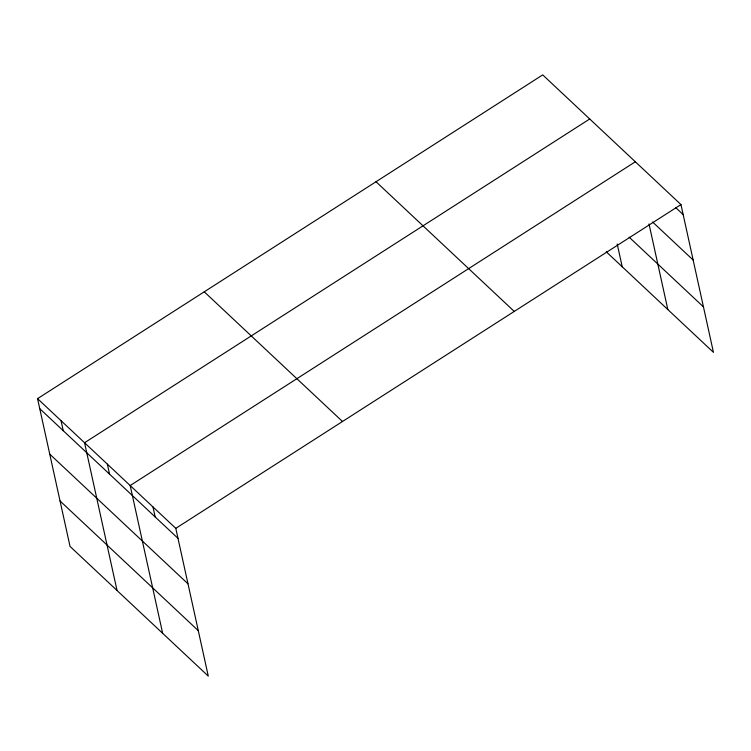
<?xml version="1.0" encoding="UTF-8"?>
<svg xmlns="http://www.w3.org/2000/svg" width="751" height="751" viewBox="0 0 751 751"><rect width="100%" height="100%" fill="white"/><g stroke="black" fill="none" stroke-linecap="round" stroke-linejoin="round"><path stroke-width="1.13" d="M37.55 398.65L175.79 528.338L208.28 676.107L70.04 546.418L37.55 398.65L542.72 74.893L680.96 204.582L713.45 352.35L606.264 251.801M589.723 118.987L84.553 442.743L117.043 590.511M635.337 161.784L130.176 485.54L162.657 633.309M175.79 528.338L680.96 204.582M675.562 207.464L683.166 214.598M652.61 222.014L693.154 260.053M629.113 237.147L703.452 306.887M376.016 181.733L514.257 311.421M204.253 291.81L342.494 421.499M39.756 408.666L177.996 538.354M49.744 454.13L187.985 583.809M60.042 500.964L198.283 630.643M649.005 223.948L667.827 309.553M617.209 244.028L622.213 266.755M152.979 506.934L155.185 516.951M107.365 464.146L109.562 474.163M61.047 420.701L63.253 430.717"/></g></svg>
